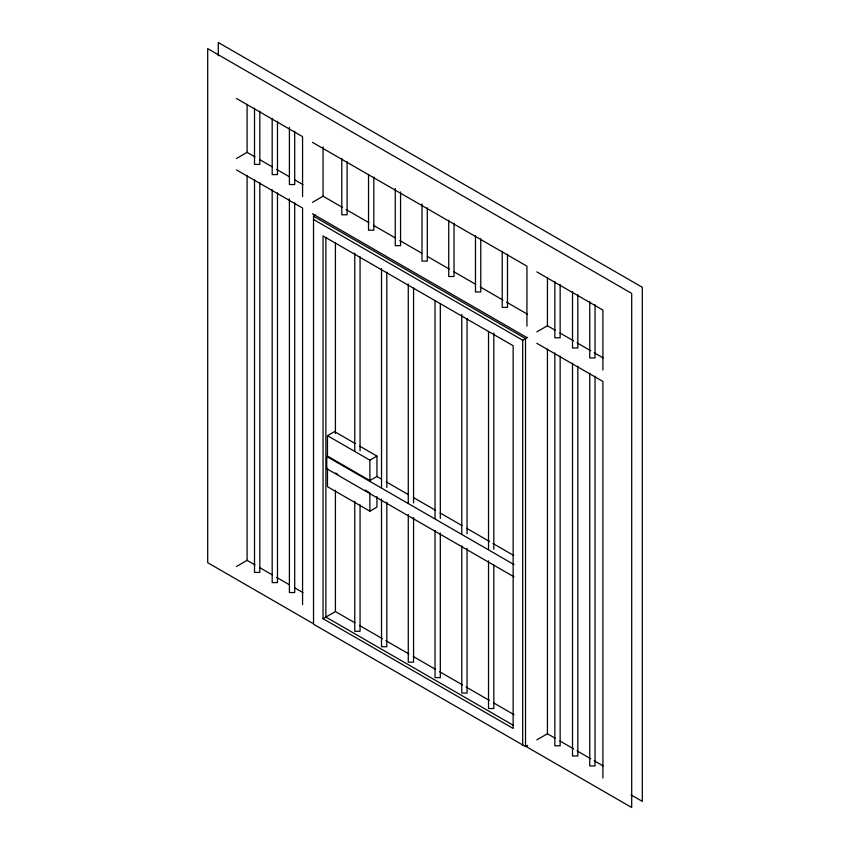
<?xml version="1.0" encoding="UTF-8"?>
<svg xmlns="http://www.w3.org/2000/svg" width="850" height="850" viewBox="0 0 850 850"><rect width="100%" height="100%" fill="white"/><g stroke="black" fill="none" stroke-linecap="round" stroke-linejoin="round"><path stroke-width="1.27" d="M236.491 158.472L247.095 152.352L255.064 156.963M312.46 202.332L323.064 196.212L342.539 207.464M527.638 745.376L525.523 746.608L313.522 624.208L313.522 216.208L315.637 214.976M381.544 479.145L376.943 476.489L369.877 480.569L327.473 456.089L327.473 435.689L334.539 431.609L355.172 443.519M536.828 331.872L547.432 325.752L555.411 330.353M313.522 219.47L522.697 340.234L527.638 337.376M514.038 576.852L326.772 468.743L326.772 456.503L327.473 456.089M326.772 468.743L327.473 468.329L327.473 486.689L369.877 511.169L376.943 507.089L376.943 496.602M327.473 435.689L369.877 460.169L376.943 456.089L376.943 476.489M236.491 566.472L247.095 560.352L255.064 564.963M323.053 618.694L513.156 728.45L513.156 345.737L323.053 235.992L323.053 618.694L335.421 611.554L354.96 622.838M536.828 739.872L547.432 733.752L555.411 738.363M236.491 98.494L302.568 136.648L302.568 196.626M312.46 142.354L526.936 266.188L526.936 326.156M536.828 271.894L602.905 310.048L602.905 370.016M259.59 159.566L272.159 166.823M276.622 169.405L289.244 176.694M294.791 179.892L302.919 184.577M345.982 209.451L368.942 222.7M373.479 225.324L395.314 237.926M399.84 240.539L421.696 253.162M427.348 256.424L449.225 269.057M453.698 271.639L475.607 284.283M480.197 286.928L502.977 300.092M506.568 302.164L527.212 314.086M559.927 332.966L573.559 340.829M577.054 342.858L590.718 350.742M594.139 352.718L603.086 357.882M236.491 169.894L302.568 208.048L302.568 604.626M312.46 213.754L526.936 337.588M536.828 343.294L602.905 381.448L602.905 778.026M313.522 216.208L525.523 338.598L525.523 746.608M359.752 446.165L376.943 456.089M386.144 481.801L407.989 494.413M413.737 497.728L435.582 510.34M440.183 512.996L462.028 525.608M466.618 528.264L489.621 541.546M493.064 543.533L513.761 555.486M326.772 456.503L514.038 564.612M335.495 472.961L337.79 474.289M365.288 490.163L368.73 492.15M259.59 567.566L272.159 574.823M276.622 577.405L289.244 584.694M294.791 587.892L302.919 592.588M559.927 740.966L573.559 748.839M577.054 750.858L590.718 758.753M594.139 760.718L603.086 765.882M359.476 625.441L382.532 638.754M385.815 640.645L408.956 654.011M413.291 656.519L435.381 669.269M439.631 671.723L462.538 684.941M465.97 686.928L489.377 700.442M493.457 702.791L514.069 714.701M513.156 725.188L325.879 617.068L325.879 237.628M630.912 794.803L642.303 801.38L642.303 287.3L218.301 42.5L218.301 55.749M312.46 623.188L207.697 562.7L207.697 48.62L631.699 293.42L631.699 807.5L526.936 747.012L526.936 745.588M595.043 304.704L595.043 357.935L589.741 357.935L589.741 301.644M595.043 376.189L595.043 765.935L589.741 765.935L589.741 373.129M577.819 294.759L577.819 347.99L572.518 347.99L572.518 291.699M577.819 366.244L577.819 755.99L572.518 755.99L572.518 363.184M560.15 284.559L560.15 337.79L554.848 337.79L554.848 281.499M560.15 356.044L560.15 745.79L554.848 745.79L554.848 352.984M547.432 277.695L547.432 325.752M547.432 349.106L547.432 733.752M522.697 340.234L522.697 744.972M507.503 254.171L507.503 307.392L502.212 307.392L502.212 251.111M493.818 333.051L493.818 549.312M493.818 564.825L493.818 708.518L488.516 708.518L488.516 560.841M488.516 331.319L488.516 549.312M480.771 238.733L480.771 291.954L475.469 291.954L475.469 235.673M467.064 318.527L467.064 533.864M467.064 548.452L467.064 693.069L461.773 693.069L461.773 545.806M461.773 314.543L461.773 533.864M454.038 223.295L454.038 276.526L448.736 276.526L448.736 220.235M440.311 303.493L440.311 518.415M440.311 533.014L440.311 677.62L435.019 677.62L435.019 530.358M435.019 300.433L435.019 518.415M427.306 207.857L427.306 261.088L422.004 261.088L422.004 203.968M413.567 288.044L413.567 502.966M413.567 517.565L413.567 662.182L408.266 662.182L408.266 514.505M408.266 284.059L408.266 502.966M400.562 191.962L400.562 245.65L395.261 245.65L395.261 188.53M386.814 272.191L386.814 487.528M386.814 502.116L386.814 646.733L381.512 646.733L381.512 499.056M381.512 268.621L381.512 487.528M373.83 176.991L373.83 230.212L368.528 230.212L368.528 174.399M369.877 460.169L369.877 480.569M369.877 492.809L369.877 511.169M360.06 256.743L360.06 450.851M360.06 504.847L360.06 631.284L354.758 631.284L354.758 501.266M354.758 253.173L354.758 450.851M347.098 161.553L347.098 214.784L341.796 214.784L341.796 158.493M335.421 242.718L335.421 433.585M335.421 490.259L335.421 611.554M323.064 146.88L323.064 196.212M294.706 131.314L294.706 184.535L289.404 184.535L289.404 127.415M294.706 202.789L294.706 592.535L289.404 592.535L289.404 198.815M277.483 121.369L277.483 174.59L272.181 174.59L272.181 118.309M277.483 192.844L277.483 582.59L272.181 582.59L272.181 189.784M259.813 111.169L259.813 164.39L254.511 164.39L254.511 108.109M259.813 182.644L259.813 572.39L254.511 572.39L254.511 179.584M247.095 104.316L247.095 152.352M247.095 175.716L247.095 560.352"/></g></svg>
